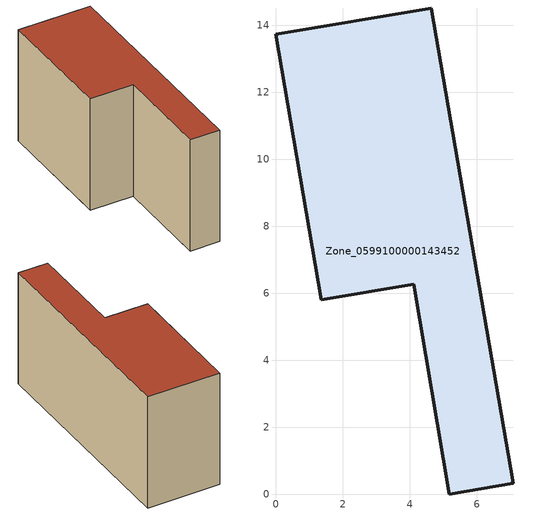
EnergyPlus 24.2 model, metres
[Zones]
Zone_0599100000143452
 floor ground (C_G): 4.11,6.26 1.36,5.8 0,13.72 4.64,14.51 7.08,0.32 5.18,0 z0
 wall outside (C_F): 4.64,14.51 0,13.72 1.36,5.8 4.11,6.26 5.18,0 7.08,0.32 4.64,14.51 z0:7.59
 roof outside (C_R): 7.08,0.32 4.64,14.51 0,13.72 1.36,5.8 4.11,6.26 5.18,0 z7.59
[BUILDING]
Pand.0599100000143452: North Axis=0; Terrain=City; Loads Convergence Tolerance Value=0.04; Temperature Convergence Tolerance Value=0.4; Solar Distribution=FullExterior; Maximum Number of Warmup Days=25; Minimum Number of Warmup Days=1
[Site:Location]
Rotterdam.The.Hague.AP_ZH_NLD Design_Conditions: Latitude=51.96; Longitude=4.45; Time Zone=1; Elevation=-4.5
[SITE:GROUNDTEMPERATURE:BUILDINGSURFACE]
18, 18, 18, 18, 18, 18, 18, 18, 18, 18, 18, 18
[MATERIAL] Thermal Absorptance=0.9; Solar Absorptance=0.7; Visible Absorptance=0.7
Name | Roughness | Thickness | Conductivity | Density | Specific Heat
G.TI.1946 | MediumSmooth | 0.15 | 1 | 540 | 1210
F.TI.1946 | Rough | 0.3 | 0.857143 | 1920 | 840
R.TI.1946 | MediumRough | 0.2 | 0.1 | 1500 | 1000
[CONSTRUCTION]
C_G: G.TI.1946
C_F: F.TI.1946
C_R: R.TI.1946
[ZONE]
Zone_0599100000143452: Type=1; Multiplier=1; Ceiling Height=Autocalculate; Volume=Autocalculate; Floor Area=autocalculate; Part of Total Floor Area=Yes
[ZONEINFILTRATION:DESIGNFLOWRATE]
Infil_Zone_0599100000143452: Zone or ZoneList or Space or SpaceList=Zone_0599100000143452; Schedule=AlwaysOn; Design Flow Rate Calculation Method=Flow/Area; Flow Rate per Floor Area=0.003; Constant Term Coefficient=1; Temperature Term Coefficient=0; Velocity Term Coefficient=0; Velocity Squared Term Coefficient=0
[HVACTEMPLATE:ZONE:IDEALLOADSAIRSYSTEM]
Zone_0599100000143452: Maximum Heating Supply Air Temperature=50; Minimum Cooling Supply Air Temperature=13; Maximum Heating Supply Air Humidity Ratio=0.0156; Minimum Cooling Supply Air Humidity Ratio=0.0077; Heating Limit=NoLimit; Cooling Limit=NoLimit; Dehumidification Control Type=ConstantSensibleHeatRatio; Cooling Sensible Heat Ratio=0.7; Dehumidification Setpoint=60; Humidification Control Type=None; Humidification Setpoint=30; Outdoor Air Method=None; Outdoor Air Flow Rate per Person=0.00944; Outdoor Air Flow Rate per Zone Floor Area=0; Outdoor Air Flow Rate per Zone=0; Demand Controlled Ventilation Type=None; Outdoor Air Economizer Type=NoEconomizer; Heat Recovery Type=None; Sensible Heat Recovery Effectiveness=0.7; Latent Heat Recovery Effectiveness=0.65
[ZONECONTROL:THERMOSTAT]
ThermostatControl_Zone_0599100000143452: Zone or ZoneList=Zone_0599100000143452; Control Type Schedule=DualSetpointControlType; Control 1=Thermostat_Zone_0599100000143452; Temperature Difference Between Cutout And Setpoint=0
[THERMOSTATSETPOINT:DUALSETPOINT]
Thermostat_Zone_0599100000143452: Heating Setpoint Temperature Schedule=HeatingSetpoint_Zone_0599100000143452; Cooling Setpoint Temperature Schedule=CoolingSetpoint_Zone_0599100000143452
[SCHEDULE:COMPACT]
HeatingSetpoint_Zone_0599100000143452: Through: 12/31, For: AllDays, Until: 24:00, 21
CoolingSetpoint_Zone_0599100000143452: Through: 12/31, For: AllDays, Until: 24:00, 24
DualSetpointControlType: Through: 12/31, For: AllDays, Until: 24:00, 4
AlwaysOn: Through: 12/31, For: AllDays, Until: 24:00, 1
